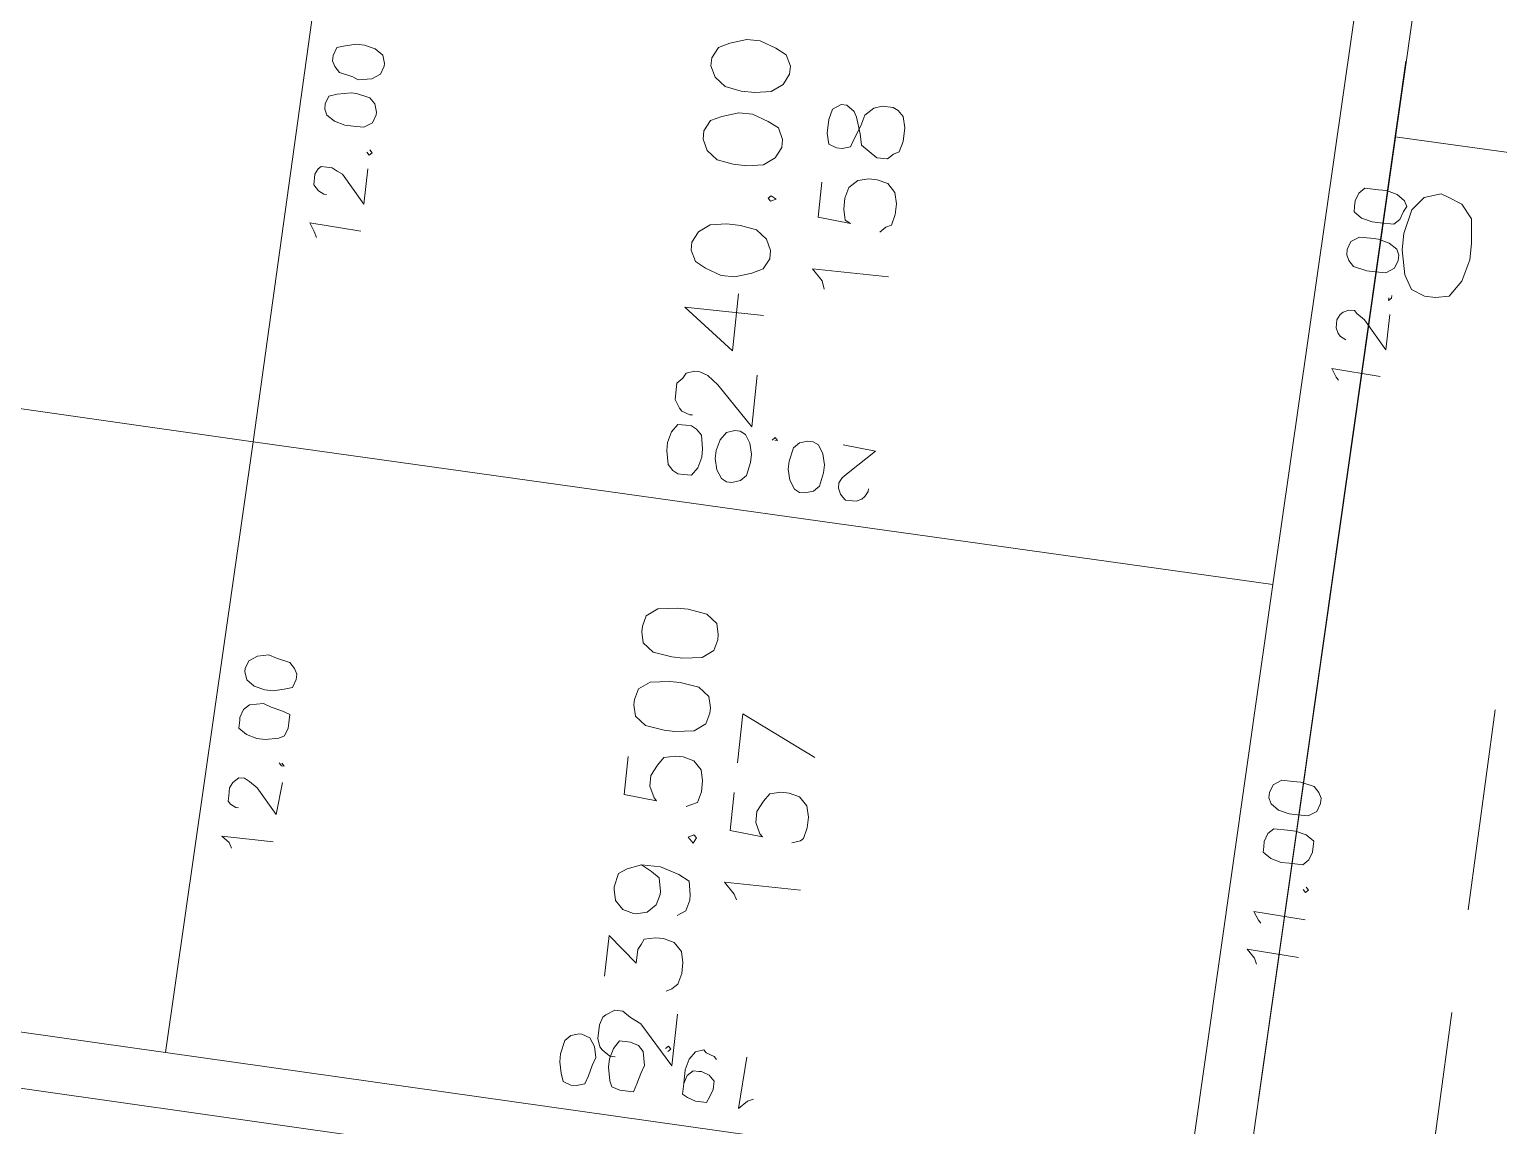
# Model space of a CAD drawing. Header units: metres. Extents: x -977055 to 805873, y -1033982 to 242021.
# Drawn here: x 2513.7 to 2542.32, y 972.08 to 993.44 of the extents above; entities that cross this region are included whole.
import ezdxf

# ---------------------------------------------------------------- set-up
doc = ezdxf.new("R2010")
doc.units = ezdxf.units.M
for name, color, linetype in [('PDF_acera', 7, 'Continuous'), ('PDF_areas por lote', 7, 'Continuous'), ('PDF_COTAS', 7, 'Continuous'), ('PDF_COTAS CONJUNTO', 7, 'Continuous'), ('PDF_linea de centro', 7, 'Continuous'), ('PDF_LOTES', 7, 'Continuous'), ('PDF_No. lotes', 7, 'Continuous')]:
    doc.layers.add(name, color=color, linetype=linetype)

# ---------------------------------------------------------------- blocks, each defined once
blk = doc.blocks.new('CALLE')
at = {"layer": 'PDF_acera', "lineweight": 9}
blk.add_lwpolyline([(-13.081824, -63.631008), (-7.154784, -96.3144), (-58.127328, -94.578624), (-59.397408, -93.223872), (-58.339008, -62.106912), (-56.984256, -60.836832), (-14.690592, -62.276256)], dxfattribs=at)
at = {"layer": 'PDF_areas por lote', "lineweight": 9}
for points in [[(-57.322944, -84.629664), (-57.322944, -84.544992), (-57.238272, -84.417984), (-57.195936, -84.375648), (-57.068928, -84.333312), (-56.857248, -84.333312), (-56.73024, -84.375648), (-56.687904, -84.417984), (-56.603232, -84.544992), (-56.603232, -84.672), (-56.687904, -84.799008), (-56.772576, -84.968352), (-57.36528, -85.51872), (-56.560896, -85.51872)], [(-56.0952, -84.333312), (-55.46016, -84.333312), (-55.841184, -84.799008), (-55.629504, -84.799008), (-55.544832, -84.841344), (-55.46016, -84.88368), (-55.417824, -85.053024), (-55.417824, -85.180032), (-55.46016, -85.349376), (-55.587168, -85.476384), (-55.756512, -85.51872), (-55.925856, -85.51872), (-56.0952, -85.476384), (-56.179872, -85.391712), (-56.222208, -85.30704)], [(-54.317088, -84.714336), (-54.40176, -84.88368), (-54.486432, -85.010688), (-54.698112, -85.053024), (-54.740448, -85.053024), (-54.909792, -85.010688), (-55.0368, -84.88368), (-55.079136, -84.714336), (-55.079136, -84.672), (-55.0368, -84.502656), (-54.909792, -84.375648), (-54.740448, -84.333312), (-54.698112, -84.333312), (-54.486432, -84.375648), (-54.40176, -84.502656), (-54.317088, -84.714336), (-54.317088, -85.010688), (-54.40176, -85.30704), (-54.486432, -85.476384), (-54.698112, -85.51872), (-54.782784, -85.51872), (-54.952128, -85.476384), (-55.0368, -85.349376)], [(-52.665984, -84.333312), (-53.258688, -84.333312), (-53.301024, -84.841344), (-53.258688, -84.799008), (-53.089344, -84.714336), (-52.92, -84.714336), (-52.750656, -84.799008), (-52.623648, -84.88368), (-52.581312, -85.053024), (-52.581312, -85.180032), (-52.623648, -85.349376), (-52.750656, -85.476384), (-52.92, -85.51872), (-53.089344, -85.51872), (-53.258688, -85.476384), (-53.301024, -85.391712), (-53.34336, -85.30704)], [(-47.289312, -84.756672), (-47.289312, -84.714336), (-47.246976, -84.587328), (-47.20464, -84.544992), (-47.077632, -84.46032), (-46.823616, -84.46032), (-46.738944, -84.544992), (-46.654272, -84.587328), (-46.611936, -84.714336), (-46.611936, -84.799008), (-46.654272, -84.926016), (-46.78128, -85.09536), (-47.373984, -85.688064), (-46.5696, -85.688064)], [(-45.638208, -85.688064), (-45.638208, -84.46032), (-46.230912, -85.264704), (-45.341856, -85.264704)]]:
    blk.add_lwpolyline(points, dxfattribs=at)
for points in [[(-51.8616, -84.333312), (-52.030944, -84.375648), (-52.157952, -84.544992), (-52.200288, -84.841344), (-52.200288, -85.010688), (-52.157952, -85.30704), (-52.030944, -85.476384), (-51.8616, -85.51872), (-51.776928, -85.51872), (-51.607584, -85.476384), (-51.480576, -85.30704), (-51.43824, -85.010688), (-51.43824, -84.841344), (-51.480576, -84.544992), (-51.607584, -84.375648), (-51.776928, -84.333312)], [(-50.718528, -84.333312), (-50.887872, -84.375648), (-51.01488, -84.544992), (-51.057216, -84.841344), (-51.057216, -85.010688), (-51.01488, -85.30704), (-50.887872, -85.476384), (-50.718528, -85.51872), (-50.633856, -85.51872), (-50.464512, -85.476384), (-50.337504, -85.30704), (-50.295168, -85.010688), (-50.295168, -84.841344), (-50.337504, -84.544992), (-50.464512, -84.375648), (-50.633856, -84.333312)], [(-44.749152, -84.46032), (-44.918496, -84.544992), (-45.003168, -84.714336), (-45.08784, -84.968352), (-45.08784, -85.180032), (-45.003168, -85.434048), (-44.918496, -85.603392), (-44.749152, -85.688064), (-44.622144, -85.688064), (-44.4528, -85.603392), (-44.325792, -85.434048), (-44.283456, -85.180032), (-44.283456, -84.968352), (-44.325792, -84.714336), (-44.4528, -84.544992), (-44.622144, -84.46032)], [(-43.013376, -84.46032), (-43.18272, -84.544992), (-43.309728, -84.714336), (-43.352064, -84.968352), (-43.352064, -85.180032), (-43.309728, -85.434048), (-43.18272, -85.603392), (-43.013376, -85.688064), (-42.886368, -85.688064), (-42.717024, -85.603392), (-42.632352, -85.434048), (-42.54768, -85.180032), (-42.54768, -84.968352), (-42.632352, -84.714336), (-42.717024, -84.544992), (-42.886368, -84.46032)], [(-41.870304, -84.46032), (-42.039648, -84.544992), (-42.166656, -84.714336), (-42.208992, -84.968352), (-42.208992, -85.180032), (-42.166656, -85.434048), (-42.039648, -85.603392), (-41.870304, -85.688064), (-41.743296, -85.688064), (-41.573952, -85.603392), (-41.48928, -85.434048), (-41.404608, -85.180032), (-41.404608, -84.968352), (-41.48928, -84.714336), (-41.573952, -84.544992), (-41.743296, -84.46032)], [(-53.809056, -85.391712), (-53.893728, -85.476384), (-53.809056, -85.51872), (-53.76672, -85.476384)], [(-43.81776, -85.561056), (-43.860096, -85.603392), (-43.81776, -85.688064), (-43.775424, -85.603392)]]:
    blk.add_lwpolyline(points, close=True, dxfattribs=at)
at = {"layer": 'PDF_COTAS', "lineweight": 9}
for points in [[(-54.571104, -78.998976), (-54.571104, -78.194592), (-54.655776, -78.3216), (-54.740448, -78.363936), (-54.655776, -78.3216), (-54.571104, -78.194592)], [(-53.639712, -79.041312), (-54.147744, -78.998976), (-53.76672, -78.660288), (-53.682048, -78.53328), (-53.639712, -78.448608), (-53.639712, -78.363936), (-53.682048, -78.3216), (-53.724384, -78.279264), (-53.809056, -78.236928), (-53.936064, -78.236928), (-54.020736, -78.236928), (-54.063072, -78.279264), (-54.105408, -78.363936), (-54.105408, -78.406272), (-54.105408, -78.363936), (-54.063072, -78.279264), (-54.020736, -78.236928), (-53.936064, -78.236928), (-53.809056, -78.236928), (-53.724384, -78.279264), (-53.682048, -78.3216), (-53.639712, -78.363936), (-53.639712, -78.448608), (-53.682048, -78.53328), (-53.76672, -78.660288), (-54.147744, -78.998976)], [(-52.750656, -78.279264), (-52.877664, -78.279264), (-52.962336, -78.406272), (-53.004672, -78.575616), (-53.004672, -78.702624), (-52.962336, -78.914304), (-52.92, -78.998976), (-52.792992, -79.041312), (-52.70832, -79.041312), (-52.581312, -79.041312), (-52.538976, -78.914304), (-52.49664, -78.74496), (-52.454304, -78.617952), (-52.49664, -78.406272), (-52.581312, -78.3216), (-52.70832, -78.279264)], [(-52.750656, -78.279264), (-52.877664, -78.279264), (-52.962336, -78.406272), (-53.004672, -78.575616), (-53.004672, -78.702624), (-52.962336, -78.914304), (-52.92, -78.998976), (-52.792992, -79.041312), (-52.70832, -79.041312), (-52.581312, -79.041312), (-52.538976, -78.914304), (-52.49664, -78.74496), (-52.454304, -78.617952), (-52.49664, -78.406272), (-52.581312, -78.3216), (-52.70832, -78.279264)], [(-51.988608, -78.279264), (-52.115616, -78.3216), (-52.200288, -78.448608), (-52.242624, -78.617952), (-52.242624, -78.74496), (-52.200288, -78.914304), (-52.157952, -79.041312), (-52.030944, -79.083648), (-51.946272, -79.083648), (-51.8616, -79.041312), (-51.776928, -78.95664), (-51.734592, -78.74496), (-51.692256, -78.617952), (-51.734592, -78.448608), (-51.819264, -78.3216), (-51.946272, -78.279264)], [(-51.988608, -78.279264), (-52.115616, -78.3216), (-52.200288, -78.448608), (-52.242624, -78.617952), (-52.242624, -78.74496), (-52.200288, -78.914304), (-52.157952, -79.041312), (-52.030944, -79.083648), (-51.946272, -79.083648), (-51.8616, -79.041312), (-51.776928, -78.95664), (-51.734592, -78.74496), (-51.692256, -78.617952), (-51.734592, -78.448608), (-51.819264, -78.3216), (-51.946272, -78.279264)], [(-45.003168, -79.337664), (-44.960832, -78.53328), (-45.08784, -78.617952), (-45.172512, -78.660288), (-45.08784, -78.617952), (-44.960832, -78.53328)], [(-44.02944, -79.337664), (-44.579808, -79.337664), (-44.156448, -78.95664), (-44.114112, -78.871968), (-44.071776, -78.787296), (-44.071776, -78.702624), (-44.071776, -78.617952), (-44.114112, -78.575616), (-44.198784, -78.53328), (-44.368128, -78.53328), (-44.410464, -78.575616), (-44.4528, -78.617952), (-44.495136, -78.702624), (-44.495136, -78.74496), (-44.495136, -78.702624), (-44.4528, -78.617952), (-44.410464, -78.575616), (-44.368128, -78.53328), (-44.198784, -78.53328), (-44.114112, -78.575616), (-44.071776, -78.617952), (-44.071776, -78.702624), (-44.071776, -78.787296), (-44.114112, -78.871968), (-44.156448, -78.95664), (-44.579808, -79.337664)], [(-43.18272, -78.575616), (-43.267392, -78.617952), (-43.352064, -78.74496), (-43.3944, -78.914304), (-43.3944, -79.041312), (-43.3944, -79.210656), (-43.309728, -79.337664), (-43.18272, -79.38), (-43.140384, -79.38), (-43.013376, -79.337664), (-42.928704, -79.252992), (-42.886368, -79.041312), (-42.886368, -78.95664), (-42.928704, -78.74496), (-42.97104, -78.617952), (-43.098048, -78.575616)], [(-43.18272, -78.575616), (-43.267392, -78.617952), (-43.352064, -78.74496), (-43.3944, -78.914304), (-43.3944, -79.041312), (-43.3944, -79.210656), (-43.309728, -79.337664), (-43.18272, -79.38), (-43.140384, -79.38), (-43.013376, -79.337664), (-42.928704, -79.252992), (-42.886368, -79.041312), (-42.886368, -78.95664), (-42.928704, -78.74496), (-42.97104, -78.617952), (-43.098048, -78.575616)], [(-42.420672, -78.617952), (-42.505344, -78.660288), (-42.590016, -78.74496), (-42.632352, -78.95664), (-42.674688, -79.041312), (-42.632352, -79.252992), (-42.54768, -79.38), (-42.420672, -79.422336), (-42.378336, -79.422336), (-42.251328, -79.38), (-42.166656, -79.252992), (-42.12432, -79.083648), (-42.12432, -78.95664), (-42.166656, -78.787296), (-42.208992, -78.660288), (-42.336, -78.617952)], [(-42.420672, -78.617952), (-42.505344, -78.660288), (-42.590016, -78.74496), (-42.632352, -78.95664), (-42.674688, -79.041312), (-42.632352, -79.252992), (-42.54768, -79.38), (-42.420672, -79.422336), (-42.378336, -79.422336), (-42.251328, -79.38), (-42.166656, -79.252992), (-42.12432, -79.083648), (-42.12432, -78.95664), (-42.166656, -78.787296), (-42.208992, -78.660288), (-42.336, -78.617952)], [(-53.34336, -78.998976), (-53.385696, -79.041312), (-53.385696, -78.998976), (-53.34336, -78.95664), (-53.385696, -78.998976), (-53.385696, -79.041312)], [(-43.733088, -79.337664), (-43.775424, -79.38), (-43.81776, -79.337664), (-43.775424, -79.295328), (-43.81776, -79.337664), (-43.775424, -79.38)], [(-57.830976, -84.079296), (-57.78864, -84.206304), (-57.661632, -84.24864), (-57.492288, -84.290976), (-57.36528, -84.333312), (-57.195936, -84.290976), (-57.068928, -84.206304), (-57.026592, -84.079296), (-57.026592, -84.03696), (-57.068928, -83.909952), (-57.1536, -83.82528), (-57.36528, -83.782944), (-57.492288, -83.782944), (-57.661632, -83.82528), (-57.78864, -83.867616), (-57.830976, -83.994624)], [(-57.830976, -84.841344), (-57.830976, -84.968352), (-57.703968, -85.010688), (-57.534624, -85.053024), (-57.407616, -85.09536), (-57.195936, -85.053024), (-57.111264, -84.968352), (-57.068928, -84.841344), (-57.068928, -84.799008), (-57.068928, -84.672), (-57.195936, -84.587328), (-57.36528, -84.544992), (-57.492288, -84.544992), (-57.703968, -84.587328), (-57.78864, -84.629664), (-57.830976, -84.756672)], [(-48.220704, -84.714336), (-48.220704, -84.841344), (-48.093696, -84.926016), (-47.924352, -84.968352), (-47.797344, -84.968352), (-47.585664, -84.926016), (-47.500992, -84.841344), (-47.458656, -84.756672), (-47.458656, -84.672), (-47.458656, -84.544992), (-47.585664, -84.46032), (-47.755008, -84.417984), (-47.882016, -84.417984), (-48.093696, -84.46032), (-48.178368, -84.544992), (-48.220704, -84.629664)], [(-48.220704, -84.714336), (-48.220704, -84.841344), (-48.093696, -84.926016), (-47.924352, -84.968352), (-47.797344, -84.968352), (-47.585664, -84.926016), (-47.500992, -84.841344), (-47.458656, -84.756672), (-47.458656, -84.672), (-47.458656, -84.544992), (-47.585664, -84.46032), (-47.755008, -84.417984), (-47.882016, -84.417984), (-48.093696, -84.46032), (-48.178368, -84.544992), (-48.220704, -84.629664)], [(-48.26304, -85.476384), (-48.220704, -85.603392), (-48.136032, -85.688064), (-47.924352, -85.7304), (-47.797344, -85.7304), (-47.628, -85.688064), (-47.500992, -85.603392), (-47.458656, -85.51872), (-47.458656, -85.434048), (-47.500992, -85.30704), (-47.628, -85.222368), (-47.797344, -85.180032), (-47.924352, -85.180032), (-48.093696, -85.222368), (-48.220704, -85.30704), (-48.26304, -85.391712)], [(-48.26304, -85.476384), (-48.220704, -85.603392), (-48.136032, -85.688064), (-47.924352, -85.7304), (-47.797344, -85.7304), (-47.628, -85.688064), (-47.500992, -85.603392), (-47.458656, -85.51872), (-47.458656, -85.434048), (-47.500992, -85.30704), (-47.628, -85.222368), (-47.797344, -85.180032), (-47.924352, -85.180032), (-48.093696, -85.222368), (-48.220704, -85.30704), (-48.26304, -85.391712)], [(-47.543328, -86.026752), (-47.500992, -86.069088), (-47.543328, -86.111424), (-47.543328, -86.069088), (-47.543328, -86.111424), (-47.500992, -86.069088)], [(-48.305376, -86.619456), (-48.26304, -86.746464), (-48.178368, -86.831136), (-47.966688, -86.873472), (-47.83968, -86.873472), (-47.670336, -86.831136), (-47.543328, -86.746464), (-47.500992, -86.661792), (-47.500992, -86.57712), (-47.543328, -86.450112), (-47.628, -86.36544), (-47.83968, -86.323104), (-47.966688, -86.323104), (-48.136032, -86.36544), (-48.26304, -86.450112), (-48.305376, -86.534784)], [(-48.305376, -86.619456), (-48.26304, -86.746464), (-48.178368, -86.831136), (-47.966688, -86.873472), (-47.83968, -86.873472), (-47.670336, -86.831136), (-47.543328, -86.746464), (-47.500992, -86.661792), (-47.500992, -86.57712), (-47.543328, -86.450112), (-47.628, -86.36544), (-47.83968, -86.323104), (-47.966688, -86.323104), (-48.136032, -86.36544), (-48.26304, -86.450112), (-48.305376, -86.534784)], [(-47.500992, -87.127488), (-47.543328, -87.63552), (-47.924352, -87.254496), (-48.009024, -87.169824), (-48.093696, -87.127488), (-48.178368, -87.127488), (-48.26304, -87.169824), (-48.305376, -87.21216), (-48.347712, -87.254496), (-48.347712, -87.42384), (-48.305376, -87.508512), (-48.26304, -87.550848), (-48.178368, -87.593184), (-48.136032, -87.593184), (-48.178368, -87.593184), (-48.26304, -87.550848), (-48.305376, -87.508512), (-48.347712, -87.42384), (-48.347712, -87.254496), (-48.305376, -87.21216), (-48.26304, -87.169824), (-48.178368, -87.127488), (-48.093696, -87.127488), (-48.009024, -87.169824), (-47.924352, -87.254496), (-47.543328, -87.63552)], [(-53.004672, -94.282272), (-53.089344, -94.282272), (-53.174016, -94.40928), (-53.216352, -94.578624), (-53.216352, -94.705632), (-53.216352, -94.917312), (-53.13168, -95.001984), (-53.004672, -95.04432), (-52.92, -95.04432), (-52.835328, -95.04432), (-52.750656, -94.917312), (-52.70832, -94.747968), (-52.70832, -94.62096), (-52.70832, -94.40928), (-52.792992, -94.324608), (-52.92, -94.282272)], [(-52.242624, -94.282272), (-52.327296, -94.324608), (-52.411968, -94.451616), (-52.454304, -94.62096), (-52.454304, -94.747968), (-52.454304, -94.917312), (-52.369632, -95.04432), (-52.242624, -95.086656), (-52.157952, -95.086656), (-52.07328, -95.04432), (-51.988608, -94.959648), (-51.946272, -94.747968), (-51.946272, -94.62096), (-51.946272, -94.451616), (-52.030944, -94.324608), (-52.157952, -94.282272)], [(-43.733088, -94.578624), (-43.81776, -94.62096), (-43.902432, -94.705632), (-43.944768, -94.917312), (-43.944768, -95.04432), (-43.944768, -95.213664), (-43.860096, -95.340672), (-43.733088, -95.383008), (-43.648416, -95.383008), (-43.563744, -95.340672), (-43.479072, -95.213664), (-43.436736, -95.04432), (-43.436736, -94.917312), (-43.436736, -94.747968), (-43.521408, -94.62096), (-43.648416, -94.578624)], [(-42.97104, -94.62096), (-43.055712, -94.62096), (-43.140384, -94.747968), (-43.18272, -94.917312), (-43.18272, -95.04432), (-43.18272, -95.256), (-43.098048, -95.340672), (-42.97104, -95.383008), (-42.886368, -95.425344), (-42.801696, -95.383008), (-42.717024, -95.256), (-42.674688, -95.086656), (-42.674688, -94.959648), (-42.674688, -94.747968), (-42.75936, -94.663296), (-42.886368, -94.62096)]]:
    blk.add_lwpolyline(points, close=True, dxfattribs=at)
for points in [[(-57.1536, -85.434048), (-57.111264, -85.476384), (-57.068928, -85.434048), (-57.111264, -85.391712)], [(-57.619296, -85.7304), (-57.492288, -85.772736), (-57.407616, -85.857408), (-57.407616, -85.94208), (-57.407616, -85.984416), (-57.449952, -86.111424), (-57.534624, -86.196096), (-57.619296, -86.196096), (-57.661632, -86.196096), (-57.78864, -86.15376), (-57.873312, -86.111424), (-57.873312, -85.984416), (-57.873312, -85.94208), (-57.830976, -85.815072), (-57.78864, -85.7304), (-57.619296, -85.7304), (-57.407616, -85.7304), (-57.238272, -85.772736), (-57.111264, -85.857408), (-57.068928, -85.984416), (-57.111264, -86.026752), (-57.1536, -86.15376), (-57.195936, -86.196096)], [(-57.746304, -86.831136), (-57.78864, -86.746464), (-57.915648, -86.619456), (-57.111264, -86.661792)], [(-54.82512, -94.366944), (-54.740448, -94.324608), (-54.61344, -94.1976), (-54.655776, -95.001984)], [(-54.19008, -94.366944), (-54.147744, -94.324608), (-54.020736, -94.239936), (-54.063072, -95.04432)], [(-45.680544, -94.663296), (-45.638208, -94.62096), (-45.5112, -94.536288), (-45.553536, -95.298336)], [(-45.045504, -94.705632), (-45.003168, -94.62096), (-44.960832, -94.578624), (-44.87616, -94.536288), (-44.749152, -94.536288), (-44.66448, -94.578624), (-44.622144, -94.62096), (-44.579808, -94.705632), (-44.579808, -94.790304), (-44.622144, -94.83264), (-44.706816, -94.959648), (-45.130176, -95.340672), (-44.579808, -95.340672)], [(-53.597376, -94.959648), (-53.639712, -95.001984), (-53.597376, -95.04432), (-53.55504, -95.001984)], [(-44.325792, -95.298336), (-44.368128, -95.298336), (-44.325792, -95.340672), (-44.283456, -95.340672)]]:
    blk.add_lwpolyline(points, dxfattribs=at)
at = {"layer": 'PDF_COTAS CONJUNTO', "lineweight": 9}
for points in [[(-56.94192, -94.62096), (-40.64256, -95.171328)], [(-41.827968, -95.128992), (-41.997312, -100.717344)]]:
    blk.add_lwpolyline(points, dxfattribs=at)
at = {"layer": 'PDF_COTAS CONJUNTO', "lineweight": 20}
blk.add_lwpolyline([(-44.24112, -96.018048), (-44.198784, -96.229728), (-43.944768, -96.399072), (-43.60608, -96.483744), (-43.352064, -96.483744), (-42.97104, -96.441408), (-42.75936, -96.272064), (-42.674688, -96.060384), (-42.632352, -95.933376), (-42.717024, -95.67936), (-42.928704, -95.510016), (-43.309728, -95.425344), (-43.563744, -95.425344), (-43.944768, -95.510016), (-44.156448, -95.637024), (-44.24112, -95.848704)], close=True, dxfattribs=at)
at = {"layer": 'PDF_linea de centro', "lineweight": 9}
for points in [[(-55.24848, -97.457472), (-58.42368, -97.3728)], [(-50.506848, -97.626816), (-53.639712, -97.542144)]]:
    blk.add_lwpolyline(points, dxfattribs=at)
at = {"layer": 'PDF_LOTES', "lineweight": 20}
for points in [[(-48.432384, -78.025248), (-58.00032, -77.68656), (-57.492288, -62.487936), (-56.645568, -61.725888), (-47.882016, -62.02224)], [(-48.432384, -78.025248), (-38.822112, -78.3216), (-38.271744, -62.360928), (-47.882016, -62.02224)], [(-48.940416, -93.98592), (-57.746304, -93.689568), (-58.508352, -92.885184), (-58.00032, -77.68656), (-48.432384, -78.025248)], [(-48.940416, -93.98592), (-39.37248, -94.324608), (-38.822112, -78.3216), (-48.432384, -78.025248)]]:
    blk.add_lwpolyline(points, close=True, dxfattribs=at)
at = {"layer": 'PDF_No. lotes', "lineweight": 20}
for points in [[(-54.698112, -86.238432), (-54.61344, -86.196096), (-54.444096, -86.026752), (-54.444096, -87.21216)], [(-53.047008, -86.026752), (-53.639712, -86.026752), (-53.682048, -86.534784), (-53.639712, -86.492448), (-53.470368, -86.407776), (-53.301024, -86.407776), (-53.13168, -86.492448), (-53.004672, -86.57712), (-52.962336, -86.746464), (-52.962336, -86.873472), (-53.004672, -87.042816), (-53.13168, -87.169824), (-53.301024, -87.21216), (-53.470368, -87.21216), (-53.639712, -87.169824), (-53.682048, -87.127488), (-53.724384, -87.00048)], [(-52.369632, -87.21216), (-51.819264, -86.026752), (-52.581312, -86.026752)], [(-45.130176, -86.57712), (-45.003168, -86.534784), (-44.833824, -86.36544), (-44.833824, -87.550848)], [(-43.479072, -86.36544), (-44.02944, -86.36544), (-44.071776, -86.873472), (-44.02944, -86.7888), (-43.860096, -86.746464), (-43.690752, -86.746464), (-43.521408, -86.7888), (-43.3944, -86.915808), (-43.352064, -87.085152), (-43.352064, -87.21216), (-43.3944, -87.381504), (-43.521408, -87.508512), (-43.690752, -87.550848), (-43.860096, -87.550848), (-44.02944, -87.508512), (-44.071776, -87.42384), (-44.156448, -87.339168)]]:
    blk.add_lwpolyline(points, dxfattribs=at)
blk.add_lwpolyline([(-42.717024, -86.36544), (-42.886368, -86.407776), (-42.928704, -86.534784), (-42.928704, -86.619456), (-42.886368, -86.746464), (-42.75936, -86.7888), (-42.54768, -86.873472), (-42.378336, -86.915808), (-42.251328, -87.042816), (-42.208992, -87.169824), (-42.208992, -87.339168), (-42.251328, -87.42384), (-42.336, -87.508512), (-42.505344, -87.550848), (-42.717024, -87.550848), (-42.886368, -87.508512), (-42.928704, -87.42384), (-43.013376, -87.339168), (-43.013376, -87.169824), (-42.928704, -87.042816), (-42.844032, -86.915808), (-42.674688, -86.873472), (-42.420672, -86.7888), (-42.336, -86.746464), (-42.251328, -86.619456), (-42.251328, -86.534784), (-42.336, -86.407776), (-42.505344, -86.36544)], close=True, dxfattribs=at)

msp = doc.modelspace()

# ---------------------------------------------------------------- block references
at = {"xscale": 1.255773352820658, "yscale": 1.255773352820658, "zscale": 1.255773352820658, "rotation": 83.85573648860341}
msp.add_blockref('CALLE', (2427.15058, 1056.36283, 1015.371), dxfattribs=at)

doc.saveas('drawing.dxf')
